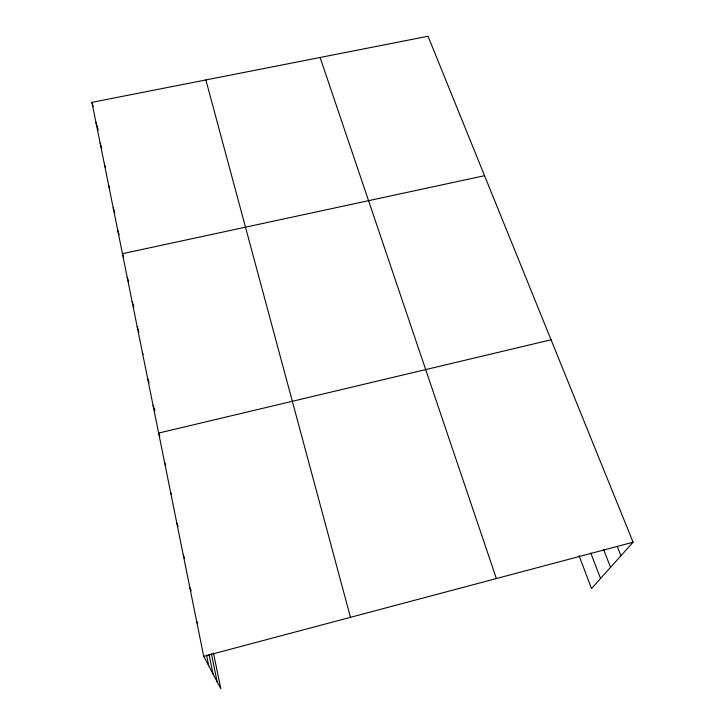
<?xml version="1.0" encoding="UTF-8"?>
<svg xmlns="http://www.w3.org/2000/svg" width="725" height="725" viewBox="0 0 725 725"><rect width="100%" height="100%" fill="white"/><g stroke="black" fill="none" stroke-linecap="round" stroke-linejoin="round"><path stroke-width="1.09" d="M213.458 652.971L220.835 688.75L203.707 656.342L91.912 102.361L428.049 36.25L633.088 542.209L591.518 588.573L579.039 555.613M203.707 656.342L633.088 542.209M551.054 339.789L158.648 433.07L159.754 436.069M484.554 175.695L122.453 253.687L123.449 256.804M196.702 621.597L197.653 623.563M189.896 587.875L191.246 590.875M183.28 555.132L184.576 558.159M176.864 523.314L178.105 526.35M617.229 546.315L620.972 555.731M170.62 492.384L171.417 494.414M603.572 549.478L610.559 567.34M590.766 552.985L600.563 578.487M164.548 462.314L165.699 465.341M153.075 405.429L154.951 410.676M147.637 378.513L149.087 382.646M142.345 352.278L143.042 354.308M320.115 57.474L496.371 578.55M137.179 326.694L138.946 331.959M132.149 301.754L133.853 306.92M127.238 277.43L128.624 281.681M117.776 230.514L119.117 234.773M113.209 207.894L114.831 213.087M108.75 185.799L109.729 188.98M104.391 164.222L105.388 167.457M100.132 143.124L101.727 148.389M95.972 122.516L98.219 130.002M91.912 102.361L93.144 106.53M205.873 79.949L350.474 617.328M211.374 653.687L217.128 681.736M209.063 654.557L213.023 673.969M206.534 655.047L208.727 665.84"/></g></svg>
